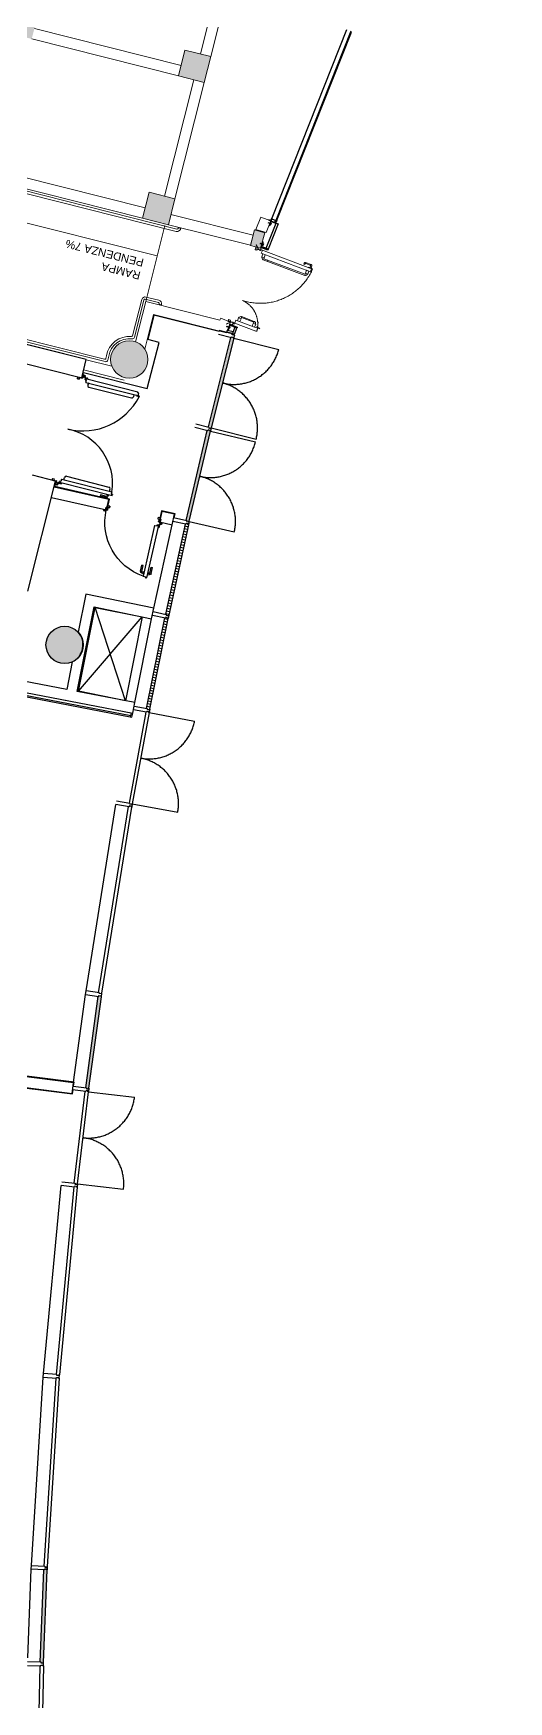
# Model space of a CAD drawing. Header units: centimetres. Extents: x 139057 to 200038, y 34824 to 80516.
# Drawn here: x 173391 to 174282, y 64869 to 67997 of the extents above; entities that cross this region are included whole.
import ezdxf

# ---------------------------------------------------------------- set-up
doc = ezdxf.new("R2010")
doc.units = ezdxf.units.CM
doc.header["$LTSCALE"] = 100
for name, pattern in [('HIDDEN', [0.5, 0.25, -0.25]), ('PGPLDT03$0$2-050$0$2-055$0$DASHED', [19.05, 12.7, -6.35]), ('TR2010', [3, 2, -1])]:
    doc.linetypes.add(name, pattern=pattern)
doc.layers.get('0').update_dxf_attribs({"lineweight": 0})
for name, color, linetype in [('0.05', 57, 'Continuous'), ('0.10', 8, 'Continuous'), ('0.10 Intonaco', 8, 'Continuous'), ('0.15 E1-E2_Serramenti', 9, 'Continuous'), ('0.20 Cartongessi', 70, 'Continuous'), ('0.20 Cementi Armati', 4, 'Continuous'), ('0.20 Murature', 50, 'Continuous'), ('0.20 Vetrate', 3, 'Continuous'), ('A-FACCIATA-stone', 13, 'Continuous'), ('A-GRIGLIATI', 8, 'Continuous'), ('A-TESTI-SCALE', 7, 'Continuous'), ('S-ACC', 131, 'Continuous')]:
    doc.layers.add(name, color=color, linetype=linetype)
for name, color, linetype, lineweight in [('410_STRUTTURE_001-AM_0', 7, 'Continuous', 0), ('430_TAVOLATI_001-AM_0', 3, 'Continuous', 0), ('440_SIMBOLI_001-AM_0', 31, 'Continuous', 0), ('441_SERRAMENTI_001-AM_0', 1, 'Continuous', 0)]:
    doc.layers.add(name, color=color, linetype=linetype, lineweight=lineweight)
doc.styles.add('Mp_100_disegno', font='arial.ttf', dxfattribs={"height": 200})
pattern_1 = [(347.66, (4104738.345, -384253.9906), (1.085659199, 4.9626347945), [])]

# ---------------------------------------------------------------- blocks, each defined once
blk = doc.blocks.new('PGPLDT03$0$A$C6207092F')
at = {"elevation": 0}
for points in [[(-12, 68), (-5, 68, 0.414214), (-2, 71), (-2, 80, 0.414214), (-5, 83), (-34, 83, 0.414214), (-37, 80), (-37, 46, 0.414214), (-34, 43), (-34, 43, 0.414214), (-31, 46), (-31, 47, -0.414214), (-30, 48), (-18, 48, -0.414214), (-17, 47), (-17, 35, 0.414214), (-14, 32), (-13, 32, -0.414214), (-12, 31), (-12, -1, -0.414214), (-13, -2), (-14, -2, 0.414214), (-17, -5), (-17, -14, 0.414214), (-14, -17), (30, -17, 0.414214), (33, -14), (33, -5, 0.414214), (30, -2), (28, -2), (28, -4)], [(-12, 68), (-12, 70), (-5, 70, 0.414214), (-4, 71), (-4, 80, 0.414214), (-5, 81), (-34, 81, 0.414214), (-35, 80), (-35, 46, 0.414214), (-34, 45), (-34, 45, 0.414214), (-33, 46), (-33, 47, -0.414214), (-30, 50), (-18, 50, -0.414214), (-15, 47), (-15, 35, 0.414214), (-14, 34), (-13, 34, -0.414214), (-10, 31), (-10, -1, -0.414214), (-13, -4), (-14, -4, 0.414214), (-15, -5), (-15, -14, 0.414214), (-14, -15), (30, -15, 0.414214), (31, -14), (31, -5, 0.414214), (30, -4), (28, -4)]]:
    blk.add_lwpolyline(points, format="xyb", dxfattribs=at)
blk.add_lwpolyline([(-7, -1), (-9, -1), (-9, 27), (56, 91), (57, 90), (-7, 26), (-7, -1)], dxfattribs=at)
blk = doc.blocks.new('A$C55570532')
blk.add_arc((0.015, 1.081), 1.068, 276.3478, 359.9181)
at = {"layer": '0.15 E1-E2_Serramenti'}
for p, q in [((0.01, 1.078), (0.009, 1.078)), ((0.009, 1.078), (0.009, 1.059)), ((0.01, 1.078), (0.01, 1.059)), ((0.053, 1.059), (0.011, 1.059)), ((0.053, 1.057), (0.011, 1.057)), ((0.053, 1.079), (0.053, 1.059)), ((0.076, 1.081), (0.055, 1.081)), ((0.076, 1.08), (0.055, 1.08)), ((0.055, 1.079), (0.055, 1.059)), ((0.104, 1.164), (0.074, 1.164)), ((0.074, 1.164), (0.074, 1.162)), ((0.104, 1.162), (0.074, 1.162)), ((0.076, 1.128), (0.076, 1.082)), ((0.104, 1.13), (0.078, 1.13)), ((0.104, 1.129), (0.078, 1.129)), ((0.078, 1.128), (0.078, 1.082)), ((0.104, 1.162), (0.104, 1.131)), ((0.106, 1.162), (0.106, 1.131))]:
    blk.add_line(p, q, dxfattribs=at)
at = {"layer": '0.15 E1-E2_Serramenti', "ltscale": 0.02}
for p, q in [((0.011, 1.056), (0.011, 1.042)), ((0.013, 1.057), (0.013, 1.052)), ((0.013, 1.052), (0.036, 1.052)), ((0.016, 1.037), (0.035, 1.037)), ((0.036, 1.052), (0.039, 1.044)), ((0.039, 1.057), (0.044, 1.044)), ((0.046, 1.031), (0.046, 0.982)), ((0.062, 1.023), (0.047, 1.031)), ((0.064, 1.028), (0.05, 1.035)), ((0.067, 0.977), (0.051, 0.977)), ((0.062, 1.023), (0.062, 0.979)), ((0.067, 0.979), (0.062, 0.979)), ((0.067, 1.016), (0.067, 1.023)), ((0.067, 1.016), (0.067, 0.001)), ((0.087, 1.017), (0.068, 1.017)), ((0.088, 0.998), (0.088, 1.016)), ((0.088, 1.004), (0.088, 0.999)), ((0.133, 0.997), (0.089, 0.997)), ((0.134, 0.996), (0.134, 0.021)), ((0, 0.1), (0, 0.215)), ((0.025, 0.215), (0, 0.215)), ((0.025, 0.1), (0.025, 0.215)), ((0.059, 0.095), (0.03, 0.095)), ((0.059, 0.07), (0.03, 0.07)), ((0.059, 0.061), (0.059, 0.104)), ((0.067, 0.105), (0.06, 0.105)), ((0.067, 0.06), (0.06, 0.06)), ((0.088, 0.019), (0.088, 0.001)), ((0.133, 0.02), (0.089, 0.02)), ((0.134, 0.105), (0.14, 0.105)), ((0.134, 0.06), (0.14, 0.06)), ((0.141, 0.061), (0.141, 0.104)), ((0.141, 0.095), (0.171, 0.095)), ((0.141, 0.07), (0.171, 0.07)), ((0.176, 0.215), (0.201, 0.215)), ((0.176, 0.1), (0.176, 0.215)), ((0.201, 0.1), (0.201, 0.215)), ((0.087, 0), (0.068, 0))]:
    blk.add_line(p, q, dxfattribs=at)
at = {"layer": '0.15 E1-E2_Serramenti'}
for points in [[(0.069, 1.081), (0.039, 1.081), (0.039, 1.131), (0.069, 1.131)], [(1.069, 1.081), (1.099, 1.081), (1.099, 1.131), (1.069, 1.131)]]:
    blk.add_lwpolyline(points, close=True, dxfattribs=at)
blk.add_lwpolyline([(1.034, 1.129, -0.414214), (1.032, 1.131), (1.032, 1.162, -0.414214), (1.034, 1.164), (1.064, 1.164), (1.064, 1.162), (1.034, 1.162, 0.414214), (1.033, 1.162), (1.033, 1.131, 0.414214), (1.034, 1.13), (1.059, 1.13, -0.414214), (1.061, 1.128), (1.061, 1.082, 0.414214), (1.062, 1.081), (1.082, 1.081, -0.414214), (1.084, 1.079), (1.084, 1.059, 0.414214), (1.085, 1.059), (1.127, 1.059, 0.414214), (1.127, 1.059), (1.127, 1.078), (1.129, 1.078), (1.129, 1.059, -0.414214), (1.127, 1.057), (1.085, 1.057, -0.414214), (1.083, 1.059), (1.083, 1.079, 0.414214), (1.082, 1.08), (1.062, 1.08, -0.414214), (1.06, 1.082), (1.06, 1.128, 0.414214), (1.059, 1.129)], format="xyb", close=True, dxfattribs=at)
at = {"layer": '0.15 E1-E2_Serramenti', "ltscale": 0.02}
blk.add_circle((0.042, 1.037), 0.0075, dxfattribs=at)
for centre, radius, start, end in [((0.011, 1.059), 0.002, 180, 270), ((0.011, 1.059), 0.0005, 180, 270), ((0.012, 1.056), 0.001, 90, 180), ((0.016, 1.042), 0.005, 180, 270), ((0.051, 0.982), 0.005, 180, 270), ((0.062, 1.023), 0.005, 360, 62.6761), ((0.068, 1.016), 0.001, 90, 180), ((0.087, 1.016), 0.001, 0, 90), ((0.089, 0.998), 0.001, 180, 270), ((0.133, 0.996), 0.001, 0, 90), ((0.03, 0.1), 0.03, 180, 270), ((0.03, 0.1), 0.005, 180, 270), ((0.06, 0.104), 0.001, 90, 180), ((0.06, 0.061), 0.001, 180, 270), ((0.068, 0.001), 0.001, 180, 270), ((0.087, 0.001), 0.001, 270, 360), ((0.089, 0.019), 0.001, 90, 180), ((0.133, 0.021), 0.001, 270, 360), ((0.14, 0.104), 0.001, 360, 90), ((0.14, 0.061), 0.001, 270, 360), ((0.171, 0.1), 0.005, 270, 360), ((0.171, 0.1), 0.03, 270, 360)]:
    blk.add_arc(centre, radius, start, end, dxfattribs=at)
at = {"layer": '0.15 E1-E2_Serramenti'}
for centre, radius, start, end in [((0.055, 1.079), 0.002, 90, 180), ((0.053, 1.059), 0.0005, 270, 360), ((0.053, 1.059), 0.002, 270, 360), ((0.055, 1.079), 0.0005, 90, 180), ((0.078, 1.128), 0.002, 90, 180), ((0.076, 1.082), 0.0005, 270, 0), ((0.076, 1.082), 0.002, 270, 0), ((0.078, 1.128), 0.0005, 90, 180), ((0.104, 1.162), 0.002, 0, 90), ((0.104, 1.162), 0.0005, 0, 90), ((0.104, 1.131), 0.0005, 270, 0), ((0.104, 1.131), 0.002, 270, 0)]:
    blk.add_arc(centre, radius, start, end, dxfattribs=at)
blk = doc.blocks.new('A$C19E56365')
at = {"layer": '0.15 E1-E2_Serramenti', "ltscale": 0.02}
for p, q in [((0.01, 1.119), (0.009, 1.119)), ((0.009, 1.119), (0.009, 1.1)), ((0.01, 1.119), (0.01, 1.1)), ((0.053, 1.099), (0.011, 1.099)), ((0.053, 1.098), (0.011, 1.098)), ((0.011, 1.097), (0.011, 1.082)), ((0.013, 1.098), (0.013, 1.093)), ((0.013, 1.093), (0.036, 1.093)), ((0.016, 1.077), (0.035, 1.077)), ((0.036, 1.093), (0.039, 1.084)), ((0.069, 1.122), (0.039, 1.122)), ((0.039, 1.098), (0.044, 1.084)), ((0.046, 1.071), (0.046, 1.022)), ((0.062, 1.063), (0.047, 1.071)), ((0.064, 1.068), (0.05, 1.075)), ((0.067, 1.017), (0.051, 1.017)), ((0.053, 1.12), (0.053, 1.1)), ((0.076, 1.122), (0.055, 1.122)), ((0.076, 1.12), (0.055, 1.12)), ((0.055, 1.12), (0.055, 1.1)), ((0.062, 1.063), (0.062, 1.019)), ((0.067, 1.019), (0.062, 1.019)), ((0.067, 1.056), (0.067, 1.063)), ((0.067, 1.056), (0.067, 0.041)), ((0.087, 1.057), (0.068, 1.057)), ((0.069, 1.172), (0.069, 1.122)), ((0.104, 1.204), (0.074, 1.204)), ((0.074, 1.204), (0.074, 1.203)), ((0.104, 1.203), (0.074, 1.203)), ((0.076, 1.169), (0.076, 1.122)), ((0.104, 1.171), (0.078, 1.171)), ((0.078, 1.169), (0.078, 1.122)), ((0.104, 1.169), (0.078, 1.169)), ((0.088, 1.038), (0.088, 1.056)), ((0.088, 1.044), (0.088, 1.039)), ((0.133, 1.037), (0.089, 1.037)), ((0.104, 1.202), (0.104, 1.171)), ((0.106, 1.202), (0.106, 1.171)), ((0.134, 1.036), (0.134, 0.061)), ((0.134, 0.987), (0.177, 0.987)), ((0.207, 0.957), (0.207, 0.135)), ((1.931, 0.957), (1.931, 0.135)), ((2.004, 0.987), (1.961, 0.987)), ((2.004, 0.987), (1.965, 0.987)), ((2.004, 1.036), (2.004, 0.001)), ((2.005, 1.037), (2.049, 1.037)), ((2.05, 1.038), (2.05, 1.056)), ((2.05, 1.044), (2.05, 1.039)), ((2.051, 1.057), (2.07, 1.057)), ((2.069, 1.172), (2.069, 1.122)), ((2.069, 1.122), (2.099, 1.122)), ((2.071, 1.056), (2.071, 1.063)), ((2.071, 1.056), (2.071, 0.045)), ((2.071, 1.019), (2.076, 1.019)), ((2.071, 1.017), (2.086, 1.017)), ((2.074, 1.068), (2.088, 1.075)), ((2.076, 1.063), (2.091, 1.071)), ((2.076, 1.063), (2.076, 1.019)), ((2.091, 1.071), (2.091, 1.022)), ((2.099, 1.098), (2.094, 1.084)), ((2.102, 1.093), (2.099, 1.084)), ((2.125, 1.093), (2.102, 1.093)), ((2.122, 1.077), (2.103, 1.077)), ((2.125, 1.098), (2.125, 1.093)), ((2.127, 1.097), (2.127, 1.082)), ((0, 0.14), (0, 0.255)), ((0.025, 0.255), (0, 0.255)), ((0.025, 0.14), (0.025, 0.255)), ((0.059, 0.135), (0.03, 0.135)), ((0.059, 0.11), (0.03, 0.11)), ((0.059, 0.101), (0.059, 0.144)), ((0.067, 0.145), (0.06, 0.145)), ((0.067, 0.1), (0.06, 0.1)), ((0.087, 0.04), (0.068, 0.04)), ((0.088, 0.059), (0.088, 0.041)), ((0.133, 0.06), (0.089, 0.06)), ((0.134, 0.105), (0.177, 0.105)), ((2.004, 0.105), (1.961, 0.105)), ((1.984, 0.001), (1.984, 0.044)), ((2.004, 0.045), (1.985, 0.045)), ((1.985, 0), (2.003, 0)), ((2.005, 0.025), (2.049, 0.025)), ((2.05, 0.026), (2.05, 0.044)), ((2.051, 0.045), (2.071, 0.045))]:
    blk.add_line(p, q, dxfattribs=at)
blk.add_lwpolyline([(2.034, 1.169, -0.414214), (2.032, 1.171), (2.032, 1.202, -0.414214), (2.034, 1.204), (2.064, 1.204), (2.064, 1.203), (2.034, 1.203, 0.414214), (2.033, 1.202), (2.033, 1.171, 0.414214), (2.034, 1.171), (2.059, 1.171, -0.414214), (2.061, 1.169), (2.061, 1.122, 0.414214), (2.062, 1.122), (2.082, 1.122, -0.414214), (2.084, 1.12), (2.084, 1.1, 0.414214), (2.085, 1.099), (2.127, 1.099, 0.414214), (2.127, 1.1), (2.127, 1.119), (2.129, 1.119), (2.129, 1.1, -0.414214), (2.127, 1.098), (2.085, 1.098, -0.414214), (2.083, 1.1), (2.083, 1.12, 0.414214), (2.082, 1.12), (2.062, 1.12, -0.414214), (2.06, 1.122), (2.06, 1.169, 0.414214), (2.059, 1.169)], format="xyb", close=True, dxfattribs=at)
for centre in [(0.042, 1.077), (2.095, 1.077)]:
    blk.add_circle(centre, 0.0075, dxfattribs=at)
for centre, radius, start, end in [((0.011, 1.1), 0.002, 180, 270), ((0.011, 1.1), 0.0005, 180, 270), ((0.012, 1.097), 0.001, 90, 180), ((0.016, 1.082), 0.005, 180, 270), ((0.051, 1.022), 0.005, 180, 270), ((0.055, 1.12), 0.002, 90, 180), ((0.053, 1.1), 0.0005, 270, 360), ((0.053, 1.1), 0.002, 270, 360), ((0.055, 1.12), 0.0005, 90, 180), ((0.062, 1.063), 0.005, 360, 62.6761), ((0.068, 1.056), 0.001, 90, 180), ((0.078, 1.169), 0.002, 90, 180), ((0.076, 1.122), 0.0005, 270, 0), ((0.076, 1.122), 0.002, 270, 0), ((0.078, 1.169), 0.0005, 90, 180), ((0.087, 1.056), 0.001, 0, 90), ((0.089, 1.038), 0.001, 180, 270), ((0.104, 1.202), 0.002, 0, 90), ((0.104, 1.202), 0.0005, 0, 90), ((0.104, 1.171), 0.0005, 270, 0), ((0.104, 1.171), 0.002, 270, 0), ((0.036, 1.09), 1.035, 275.3983, 3.1131), ((0.133, 1.036), 0.001, 0, 90), ((0.177, 0.957), 0.03, 0, 90), ((2.264, 1.162), 1.195, 180.7587, 256.4886), ((1.961, 0.957), 0.03, 90, 180), ((2.005, 1.036), 0.001, 90, 180), ((2.049, 1.038), 0.001, 270, 360), ((2.051, 1.056), 0.001, 90, 180), ((2.07, 1.056), 0.001, 0, 90), ((2.076, 1.063), 0.005, 117.3239, 180), ((2.086, 1.022), 0.005, 270, 0), ((2.122, 1.082), 0.005, 270, 0), ((2.126, 1.097), 0.001, 360, 90), ((0.03, 0.14), 0.03, 180, 270), ((0.03, 0.14), 0.005, 180, 270), ((0.06, 0.144), 0.001, 90, 180), ((0.06, 0.101), 0.001, 180, 270), ((0.068, 0.041), 0.001, 180, 270), ((0.087, 0.041), 0.001, 270, 360), ((0.089, 0.059), 0.001, 90, 180), ((0.133, 0.061), 0.001, 270, 360), ((0.177, 0.135), 0.03, 270, 0), ((1.961, 0.135), 0.03, 180, 270), ((1.985, 0.044), 0.001, 90, 180), ((1.985, 0.001), 0.001, 180, 270), ((2.003, 0.001), 0.001, 270, 350.3961), ((2.005, 0.026), 0.001, 180, 270), ((2.049, 0.026), 0.001, 270, 0), ((2.051, 0.044), 0.001, 90, 180), ((2.07, 0.046), 0.001, 270, 0)]:
    blk.add_arc(centre, radius, start, end, dxfattribs=at)

msp = doc.modelspace()

# ---------------------------------------------------------------- hatches: boundary and pattern name
at = {"layer": '0.05', "ltscale": 50}
h = msp.add_hatch(dxfattribs=at)
h.set_pattern_fill('ANSI31', color=256, scale=1.6, angle=302.66, style=0)
h.set_pattern_definition([(347.66, (173723.226, 66927.636), (1.08566, 4.96263), [])])
h.paths.add_polyline_path([(173638.7, 66907.9), (173640.1, 66907.6), (173639.8, 66906), (173643.4, 66905.2), (173643.6, 66906.5), (173644.7, 66906.3), (173669.7, 67021.1), (173664, 67023.8)])
h.paths.add_polyline_path([(173664, 67023.8), (173669.7, 67021.1), (173681.7, 67075.8), (173680.6, 67076), (173680.9, 67077.3), (173677.4, 67078.1), (173677, 67076.6), (173675.6, 67076.9)])
h = msp.add_hatch(dxfattribs=at)
h.set_pattern_fill('ANSI31', color=256, scale=1.6, angle=302.66, style=0)
h.set_pattern_definition(pattern_1)
h.paths.add_polyline_path([(173620.2, 66816.1), (173626.2, 66814.9), (173643.4, 66900), (173642.3, 66900.2), (173642.6, 66901.5), (173639, 66902.2), (173638.7, 66900.6), (173637.2, 66900.9)])
h = msp.add_hatch(dxfattribs=at)
h.set_pattern_fill('ANSI31', color=256, scale=1.6, angle=302.66, style=0)
h.set_pattern_definition(pattern_1)
h.paths.add_polyline_path([(173603.1, 66731.3), (173604.5, 66731.1), (173604.2, 66729.5), (173607.8, 66728.8), (173608, 66730.1), (173609.1, 66729.9), (173626.2, 66814.9), (173620.2, 66816.1)])
at = {"layer": '0.20 Vetrate'}
h = msp.add_hatch(color=5, dxfattribs=at)
h.paths.add_polyline_path([(173718.4, 67259.1), (173719.8, 67258.8), (173719.4, 67257.2), (173723, 67256.3), (173723.3, 67257.6), (173724.4, 67257.4), (173745.6, 67341.5), (173739.6, 67343)])
h.paths.add_polyline_path([(173739.6, 67343), (173745.6, 67341.5), (173766.8, 67425.6), (173765.7, 67425.9), (173766, 67427.1), (173762.5, 67428.1), (173762.1, 67426.5), (173760.7, 67426.9)])
h = msp.add_hatch(color=5, dxfattribs=at)
h.paths.add_polyline_path([(173677.1, 67083.8), (173678.6, 67083.5), (173678.2, 67081.9), (173681.8, 67081.1), (173682.1, 67082.4), (173683.1, 67082.1), (173689.9, 67110.9), (173685.3, 67118.7)])
h.paths.add_polyline_path([(173685.3, 67118.7), (173689.9, 67110.9), (173722.8, 67251), (173721.8, 67251.3), (173722.1, 67252.6), (173718.5, 67253.4), (173718.1, 67251.9), (173716.7, 67252.2)])
for points in [[(173518.4, 66190.9), (173517.3, 66191.1), (173517.5, 66192.4), (173513.9, 66192.9), (173513.7, 66191.3), (173512.2, 66191.5), (173489, 66020.2), (173490.4, 66020), (173490.2, 66018.4), (173493.9, 66017.9), (173494, 66019.2), (173495.1, 66019.1)], [(173403.8, 64943.3), (173405.3, 64943.3), (173405.2, 64941.6), (173408.9, 64941.5), (173408.9, 64942.8), (173410, 64942.8), (173416.7, 65116.2), (173415.6, 65116.3), (173415.7, 65117.6), (173412, 65117.8), (173412, 65116.1), (173410.5, 65116.2)]]:
    msp.add_hatch(color=5, dxfattribs=at).paths.add_polyline_path(points)
at = {"layer": '410_STRUTTURE_001-AM_0'}
h = msp.add_hatch(color=256, dxfattribs=at)
h.paths.add_polyline_path([(173535.7, 67385.6, 1), (173605.7, 67385.6, 1)])
h.paths.add_polyline_path([(173797.7, 67599.5), (173817, 67594.3), (173824.9, 67623.3), (173805.5, 67628.5)])
h.paths.add_polyline_path([(173595.6, 67650.5), (173644.1, 67638.3), (173656.3, 67686.8), (173607.8, 67699)])
h.paths.add_polyline_path([(173282.8, 67729.4), (173295, 67777.8), (173246.5, 67790.1), (173234.3, 67741.6)])
h.paths.add_polyline_path([(172712.9, 67924.6), (172664.4, 67936.8), (172652.1, 67888.3), (172700.6, 67876.1)])
h.paths.add_polyline_path([(173400, 68035), (173351.5, 68047.3), (173339.3, 67998.8), (173387.8, 67986.6)])
h.paths.add_polyline_path([(173723.5, 67953.5), (173675, 67965.7), (173662.8, 67917.2), (173711.3, 67905)])
h.paths.add_polyline_path([(173933.7, 68026.4), (173938.8, 68045.8), (173739.5, 68098.1), (173734.5, 68078.8)])
h.paths.add_polyline_path([(174017.3, 68430.7, 1), (173967.3, 68430.7, 1)])
h.paths.add_polyline_path([(173541.6, 68499.2, 1), (173591.6, 68499.2, 1)])
h.paths.add_polyline_path([(173138.5, 68553.6, 1), (173088.5, 68553.6, 1)])
h.paths.add_polyline_path([(174232, 69078.8, 1), (174282, 69078.8, 1)])
h.paths.add_polyline_path([(173843.1, 69237.6, 1), (173893.1, 69237.6, 1)])
h.paths.add_polyline_path([(173485.8, 69403.9, 1), (173435.8, 69403.9, 1)])
h.paths.add_polyline_path([(172945.1, 69604.3, 1), (172995.1, 69604.3, 1)])
h.paths.add_polyline_path([(171589.8, 69249.5, 1), (171509.8, 69249.5, 1)])
h.paths.add_polyline_path([(170885.6, 70367.9), (170938.2, 70396.8), (170914.2, 70440.6), (170861.6, 70411.7)])
h.paths.add_polyline_path([(169410.6, 70144.6), (169397.7, 70096.3), (169542.6, 70057.6), (169555.5, 70106)])
h.paths.add_polyline_path([(170492.9, 70631.9), (170505.8, 70680.2), (170447.8, 70695.7), (170434.9, 70647.4)])
h = msp.add_hatch(color=256, dxfattribs=at)
edge = h.paths.add_edge_path()
edge.add_arc((173449.5, 66850.5), 35, 0, 360)

# ---------------------------------------------------------------- linework, layer by layer
at = {"layer": '0.05'}
for p, q in [((173475.2, 66763.5, 0), (173595.1, 66903, 0)), ((173563.4, 66745.7, 0), (173506.9, 66920.8, 0))]:
    msp.add_line(p, q, dxfattribs=at)
at = {"layer": '0.05', "elevation": 0}
msp.add_lwpolyline([(173506.9, 66920.8), (173595.1, 66903), (173563.4, 66745.7), (173475.2, 66763.5), (173506.9, 66920.8)], dxfattribs=at)
at = {"layer": '0.10'}
for p, q in [((173760.7, 67426.9, 0), (173718.4, 67259.1, 0)), ((173766.8, 67425.6, 0), (173724.4, 67257.3, 0)), ((173677.1, 67083.8, 0), (173716.7, 67252.2, 0)), ((173683.1, 67082.2, 0), (173722.8, 67251.1, 0)), ((173675.6, 67076.9, 0), (173638.7, 66907.9, 0)), ((173681.7, 67075.8, 0), (173644.7, 66906.3, 0)), ((173603.1, 66731.3, 0), (173637.2, 66900.9, 0)), ((173609.1, 66729.9, 0), (173643.4, 66900, 0)), ((173601.8, 66724.6, 0), (173570.2, 66554, 0)), ((173607.9, 66723.5, 0), (173576.3, 66552.8, 0)), ((173513.2, 66198.4, 0), (173569.1, 66547.5, 0)), ((173519.3, 66197.4, 0), (173575.2, 66546.5, 0)), ((173489, 66020.2, 0), (173512.3, 66191.8, 0)), ((173495.1, 66019.1, 0), (173518.4, 66190.9, 0)), ((173467.6, 65841.3, 0), (173488.1, 66013.1, 0)), ((173473.7, 65840.3, 0), (173494.3, 66012.6, 0)), ((173466.8, 65834.3, 0), (173433.5, 65482.7, 0)), ((173473, 65833.9, 0), (173439.6, 65482, 0)), ((173432.9, 65475.7, 0), (173410.8, 65123.3, 0)), ((173439.1, 65475.5, 0), (173417, 65122.7, 0)), ((173403.8, 64943.3, 0), (173410.5, 65116.2, 0)), ((173410, 64942.8, 0), (173416.7, 65116.3, 0))]:
    msp.add_line(p, q, dxfattribs=at)
at = {"layer": '0.10', "ltscale": 50, "elevation": 0}
for points in [[(173616.7, 66919.1), (173650.9, 67075.8)], [(173580.9, 66742.2), (173612.6, 66899.5)], [(173466.3, 66030.5), (173488.7, 66194.9), (173489.7, 66201.9), (173545.6, 66551.4)], [(173380.3, 64951.5), (173386.7, 65117.3), (173387.1, 65124.4), (173409.2, 65477.5), (173409.7, 65484.6), (173443.2, 65836.9)]]:
    msp.add_lwpolyline(points, dxfattribs=at)
at = {"layer": '0.10', "elevation": 0}
msp.add_lwpolyline([(173405.9, 64762.9), (173404.8, 64762.9), (173404.8, 64761.6), (173401.2, 64761.6), (173401.2, 64763.3), (173399.7, 64763.3), (173403.6, 64936.2), (173405.1, 64936.2), (173405.1, 64937.8), (173408.8, 64937.7), (173408.7, 64936.4), (173409.8, 64936.3)], close=True, dxfattribs=at)
at = {"layer": '0.10 Intonaco'}
for p, q in [((173604.5, 67330.9, 0), (173626.5, 67417.6, 0)), ((173626.5, 67417.6, 0), (173605.3, 67423, 0)), ((173482.4, 67351.1, 0), (173485, 67361.1, 0)), ((173485, 67361.1, 0), (173604.5, 67330.9, 0)), ((173431.1, 67147.2, 0), (173433.6, 67157.2, 0)), ((173533.7, 67124, 0), (173431.1, 67147.2, 0)), ((173529, 67103.4, 0), (173533.7, 67124, 0)), ((173631.2, 67101.9, 0), (173626.6, 67081.4, 0)), ((173656.6, 67096.1, 0), (173631.2, 67101.9, 0)), ((173654.9, 67088.8, 0), (173656.6, 67096.1, 0)), ((173467.3, 66030.4, 0), (172723.4, 66125.2, 0)), ((172720.6, 66103.3, 0), (173464.5, 66008.6, 0)), ((173466.4, 66023.1, 0), (173467.3, 66030.4, 0)), ((173464.5, 66008.6, 0), (173465.5, 66016.1, 0))]:
    msp.add_line(p, q, dxfattribs=at)
at = {"layer": '0.10 Intonaco', "elevation": -0.1}
msp.add_lwpolyline([(173739, 67438), (173616.8, 67468.8), (173605.3, 67423)], dxfattribs=at)
at = {"layer": '0.20 Cartongessi', "color": 8}
for p, q in [((173198.3, 66790.6, 0), (173573.7, 66718.1, 0)), ((173573.3, 66715.6, 0), (173574.7, 66723, 0))]:
    msp.add_line(p, q, dxfattribs=at)
at = {"layer": '0.20 Cartongessi'}
for p, q in [((173200.2, 66787.7, 0), (173575.7, 66715.2, 0)), ((173575.7, 66715.2, 0), (173577.1, 66722.5, 0))]:
    msp.add_line(p, q, dxfattribs=at)
at = {"layer": '0.20 Cementi Armati'}
for p, q in [((173490, 67385.3, 0), (172721.1, 67579.1, 0)), ((172756.2, 67534.1, 0), (173481.5, 67351.3, 0)), ((173481.5, 67351.3, 0), (173490, 67385.3, 0)), ((173380.5, 66950.9, 0), (173432.6, 67157.4, 0)), ((173432.6, 67157.4, 0), (173389, 67168.4, 0))]:
    msp.add_line(p, q, dxfattribs=at)
msp.add_circle((173449.5, 66850.5, 0), 35, dxfattribs=at)
at = {"layer": '0.20 Murature'}
for p, q in [((173425, 67127.1, 0), (173528.1, 67103.7, 0)), ((173532.5, 67123.2, 0), (173429.8, 67146.5, 0)), ((173528.1, 67103.7, 0), (173532.5, 67123.2, 0)), ((173632, 67100.7, 0), (173627.5, 67081.2, 0)), ((173655.4, 67095.4, 0), (173632, 67100.7, 0)), ((173650.9, 67075.8, 0), (173655.4, 67095.4, 0)), ((173627.5, 67081.2, 0), (173650.9, 67075.8, 0)), ((173489.4, 66945.8, 0), (173475.1, 66874.4, 0)), ((173616.7, 66919.1, 0), (173489.4, 66945.8, 0)), ((173473, 66763, 0), (173505.1, 66922.1, 0)), ((173505.1, 66922.1, 0), (173612.6, 66899.5, 0)), ((173612.6, 66899.5, 0), (173616.7, 66919.1, 0)), ((173453.4, 66766.8, 0), (173171, 66821.3, 0)), ((173463.8, 66818.6, 0), (173453.4, 66766.8, 0)), ((173185.8, 66798.1, 0), (173577.1, 66722.5, 0)), ((173580.9, 66742.2, 0), (173473, 66763, 0)), ((173577.1, 66722.5, 0), (173580.9, 66742.2, 0)), ((173466.2, 66029.5, 0), (172715.7, 66125.1, 0)), ((172713.2, 66105.3, 0), (173463.7, 66009.7, 0)), ((173463.7, 66009.7, 0), (173466.2, 66029.5, 0))]:
    msp.add_line(p, q, dxfattribs=at)
msp.add_arc((173448, 66850.8, 0), 35.9, 296.2156, 41.0027, dxfattribs=at)
at = {"layer": '0.20 Vetrate', "color": 57, "linetype": 'TR2010'}
for p, q in [((173766.8, 67425.6, 0), (173850.9, 67404.4, 0)), ((173722.8, 67251, 0), (173807.3, 67231.2, 0)), ((173724.4, 67257.3, 0), (173808.5, 67236.1, 0)), ((173683.1, 67082.1, 0), (173767.6, 67062.3, 0)), ((173607.9, 66723.5, 0), (173693.2, 66707.7, 0)), ((173576.3, 66552.8, 0), (173661.6, 66537.1, 0)), ((173494.3, 66012.6, 0), (173580.4, 66002.4, 0)), ((173473.7, 65840.3, 0), (173559.9, 65830, 0))]:
    msp.add_line(p, q, dxfattribs=at)
at = {"layer": '0.20 Vetrate', "elevation": 0}
for points in [[(173737.7, 67432.9), (173762.1, 67426.5), (173762.5, 67428.1), (173766, 67427.1), (173765.7, 67425.9), (173766.8, 67425.6), (173768.4, 67431.9), (173767.3, 67432.2), (173767, 67430.9), (173763.5, 67431.8), (173763.9, 67433.4), (173739.5, 67439.7)], [(173695.3, 67264.7), (173719.8, 67258.8), (173719.4, 67257.2), (173723, 67256.3), (173723.3, 67257.6), (173724.4, 67257.4), (173722.8, 67251), (173721.8, 67251.3), (173722.1, 67252.6), (173718.5, 67253.4), (173718.1, 67251.9), (173693.6, 67257.8)], [(173653.9, 67089.1), (173678.6, 67083.5), (173678.2, 67081.9), (173681.8, 67081.1), (173682.1, 67082.4), (173683.1, 67082.1), (173681.7, 67075.8), (173680.6, 67076), (173680.9, 67077.3), (173677.4, 67078.1), (173677, 67076.6), (173652.4, 67082.1)], [(173615.4, 66912.8), (173640.1, 66907.6), (173639.8, 66906), (173643.4, 66905.2), (173643.6, 66906.5), (173644.7, 66906.3), (173643.4, 66900), (173642.3, 66900.2), (173642.6, 66901.5), (173639, 66902.2), (173638.7, 66900.6), (173614, 66905.8)], [(173579.7, 66735.9), (173604.5, 66731.1), (173604.2, 66729.5), (173607.8, 66728.8), (173608, 66730.1), (173609.1, 66729.9), (173607.9, 66723.5), (173606.8, 66723.7), (173607.1, 66725), (173603.5, 66725.7), (173603.2, 66724.1), (173578.4, 66728.9)], [(173546.9, 66558.4), (173571.7, 66554), (173571.4, 66552.4), (173575, 66551.8), (173575.3, 66553.1), (173576.3, 66552.9), (173575.2, 66546.5), (173574.1, 66546.7), (173574.4, 66548), (173570.8, 66548.6), (173570.5, 66547), (173545.6, 66551.4)], [(173488.7, 66194.9), (173513.7, 66191.3), (173513.9, 66192.9), (173517.5, 66192.4), (173517.3, 66191.1), (173518.4, 66190.9), (173519.3, 66197.4), (173518.2, 66197.5), (173518.1, 66196.2), (173514.4, 66196.7), (173514.7, 66198.3), (173489.7, 66201.9)], [(173465.4, 66023.2), (173490.4, 66020), (173490.2, 66018.4), (173493.9, 66017.9), (173494, 66019.2), (173495.1, 66019.1), (173494.3, 66012.7), (173493.2, 66012.8), (173493.4, 66014.1), (173489.8, 66014.6), (173489.5, 66013), (173464.5, 66016.2)], [(173444, 65844), (173469.1, 65841.2), (173468.9, 65839.6), (173472.5, 65839.2), (173472.7, 65840.5), (173473.7, 65840.3), (173473, 65833.9), (173471.9, 65834), (173472.1, 65835.3), (173468.5, 65835.7), (173468.3, 65834.1), (173443.2, 65836.9)], [(173409.2, 65477.5), (173434.4, 65475.5), (173434.5, 65477.2), (173438.1, 65476.9), (173438, 65475.6), (173439.1, 65475.5), (173439.6, 65482), (173438.5, 65482), (173438.4, 65480.7), (173434.8, 65481), (173434.9, 65482.6), (173409.7, 65484.6)], [(173387.1, 65124.4), (173412.3, 65123.2), (173412.2, 65121.6), (173415.9, 65121.4), (173415.9, 65122.8), (173417, 65122.7), (173416.7, 65116.2), (173415.6, 65116.3), (173415.7, 65117.6), (173412, 65117.8), (173412, 65116.1), (173386.7, 65117.3)], [(173379.8, 64936.9), (173405.1, 64936.2), (173405.1, 64937.8), (173408.8, 64937.7), (173408.7, 64936.4), (173409.8, 64936.3), (173410, 64942.8), (173408.9, 64942.8), (173408.9, 64941.5), (173405.2, 64941.6), (173405.3, 64943.3), (173380.1, 64944)]]:
    msp.add_lwpolyline(points, dxfattribs=at)
at = {"layer": '0.20 Vetrate', "color": 57, "linetype": 'TR2010'}
for centre, start, end in [((173766.8, 67425.6, 0), 255.854, 345.8541), ((173724.4, 67257.3, 0), 345.854, 75.8541), ((173722.8, 67251, 0), 256.7724, 346.7724), ((173683.1, 67082.1, 0), 346.7724, 76.7725), ((173607.9, 66723.5, 0), 259.153, 349.5275), ((173576.3, 66552.8, 0), 349.5275, 79.9021), ((173494.3, 66012.6, 0), 262.8264, 353.201), ((173473.7, 65840.3, 0), 353.201, 83.5755)]:
    msp.add_arc(centre, 86.8, start, end, dxfattribs=at)
at = {"layer": '410_STRUTTURE_001-AM_0'}
for p, q in [((172721.1, 67579.1, 0), (173490, 67385.3, 0)), ((172756.2, 67534.1, 0), (173481.5, 67351.3, 0)), ((173481.5, 67351.3, 0), (173490, 67385.3, 0)), ((173380.5, 66950.9, 0), (173432.6, 67157.4, 0)), ((173389, 67168.4, 0), (173432.6, 67157.4, 0))]:
    msp.add_line(p, q, dxfattribs=at)
at = {"layer": '410_STRUTTURE_001-AM_0', "elevation": 0}
for points in [[(173711.3, 67905), (173723.5, 67953.5), (173675, 67965.7), (173662.8, 67917.2)], [(173644.1, 67638.3), (173656.3, 67686.8), (173607.8, 67699), (173595.6, 67650.5)], [(173797.7, 67599.5), (173805.5, 67628.5), (173824.9, 67623.3), (173817, 67594.3)]]:
    msp.add_lwpolyline(points, close=True, dxfattribs=at)
at = {"layer": '410_STRUTTURE_001-AM_0'}
for centre in [(173570.7, 67385.6, 0), (173449.5, 66850.5, 0)]:
    msp.add_circle(centre, 35, dxfattribs=at)
at = {"layer": '430_TAVOLATI_001-AM_0'}
for p, q in [((173704.1, 67958.4, 0), (173739.3, 68098.2, 0)), ((173723.5, 67953.5, 0), (173753.8, 68073.7, 0)), ((173392.7, 68006, 0), (173667.7, 67936.6, 0)), ((173387.8, 67986.6, 0), (173662.8, 67917.2, 0)), ((173656.3, 67686.8, 0), (173711.3, 67905, 0)), ((173803, 67618.9, 0), (173648.9, 67657.7, 0)), ((173797.7, 67599.6, 0), (173644.1, 67638.3, 0)), ((173803, 67618.9, 0), (173797.7, 67599.6, 0)), ((173752.9, 67435.6, 0), (173616.1, 67470.1, 0)), ((173760.7, 67455.4, 0), (173752.9, 67435.6, 0)), ((173485.1, 67365.9, 0), (173560.9, 67346.7, 0))]:
    msp.add_line(p, q, dxfattribs=at)
at = {"layer": '430_TAVOLATI_001-AM_0', "elevation": 0}
for points in [[(173637, 67691.6), (173691.9, 67909.9)], [(173287.7, 67748.8), (173600.5, 67669.9)], [(173282.8, 67729.4), (173595.6, 67650.5)], [(173827.5, 67623.9), (173808, 67629), (173817.4, 67652.7), (173836, 67645.3), (173827.5, 67623.9)], [(173582.5, 67418.5), (173601.6, 67494.3)], [(173616.1, 67470), (173599.7, 67405.1)], [(173601.7, 67494.3), (173740.8, 67459.2), (173742.2, 67462.8), (173760.7, 67455.4)], [(173490, 67385.2), (173538, 67373.2)]]:
    msp.add_lwpolyline(points, dxfattribs=at)
at = {"layer": '440_SIMBOLI_001-AM_0'}
for p, q in [((173658.9, 67625.8, 0), (173126, 67760.1, 0)), ((173660, 67630.2, 0), (173127.1, 67764.5, 0)), ((173623.2, 67579.9, 0), (173138.4, 67702.1, 0)), ((172512.6, 67636.8, 0), (173525.3, 67381.5, 0)), ((173601.6, 67494.3, 0), (173637.6, 67636.8, 0)), ((173662.6, 67631.7, 0), (173662.7, 67632.4, 0)), ((173662.7, 67632.4, 0), (173667.1, 67631.3, 0)), ((173666.9, 67630.6, 0), (173667.1, 67631.3, 0)), ((173577, 67430.2, 0), (173594.1, 67498.2, 0)), ((173600.8, 67498.7, 0), (173625.3, 67492.5, 0)), ((173601.8, 67502.7, 0), (173626.3, 67496.6, 0)), ((173580.6, 67427.3, 0), (173598.2, 67497.1, 0)), ((173626.8, 67489.9, 0), (173626.7, 67489.3, 0)), ((173626.7, 67489.3, 0), (173631, 67488.2, 0)), ((173631.2, 67488.8, 0), (173631, 67488.2, 0)), ((173532.2, 67391.7, 0), (173530.4, 67384.6, 0))]:
    msp.add_line(p, q, dxfattribs=at)
at = {"layer": '440_SIMBOLI_001-AM_0', "elevation": 0}
msp.add_lwpolyline([(172501.1, 67617.9), (172506.2, 67638.4, -0.414209), (172511.3, 67641.4), (173524.3, 67386.1, 0.414214), (173526.9, 67387.6), (173528, 67392.3)], format="xyb", dxfattribs=at)
at = {"layer": '440_SIMBOLI_001-AM_0'}
for centre, radius, start, end in [((173660.5, 67632.2, 0), 6.6, 255.8584, 345.8594), ((173660.5, 67632.2, 0), 2.1, 255.8584, 345.8594), ((173600.3, 67496.6, 0), 6.3, 75.8496, 165.854), ((173600.3, 67496.6, 0), 2.1, 75.8496, 165.854), ((173624.8, 67490.4, 0), 2.1, 345.8485, 75.8496), ((173624.8, 67490.4, 0), 6.3, 345.8485, 75.8496), ((173570.7, 67385.6, 0), 43.2, 84.6039, 171.0037), ((173570.7, 67385.6, 0), 39, 82.2215, 171.0037), ((173575, 67430.7, 0), 2.1, 264.6039, 345.854), ((173576.6, 67428.4, 0), 4.2, 262.2215, 345.854), ((173526.3, 67385.6, 0), 4.2, 255.854, 345.854)]:
    msp.add_arc(centre, radius, start, end, dxfattribs=at)
at = {"layer": '441_SERRAMENTI_001-AM_0', "ltscale": 0.01, "extrusion": (1.78239e-07, -6.70528e-08, 1)}
for p, q in [((173819.3, 67578.1, 0), (173821.4, 67583.5, 0)), ((173823.8, 67576.4, 0), (173819.3, 67578.1, 0)), ((173825.8, 67581.9, 0), (173823.8, 67576.4, 0))]:
    msp.add_line(p, q, dxfattribs=at)
at = {"layer": '441_SERRAMENTI_001-AM_0', "ltscale": 0.01, "extrusion": (-1.78239e-07, 6.70529e-08, 1)}
for p, q in [((173899.9, 67543.3, 0), (173822, 67572.6, 0)), ((173900.3, 67545.3, 0), (173823, 67574.4, 0)), ((173898.9, 67566.3, 0), (173898.1, 67564.5, 0)), ((173898.1, 67564.5, 0), (173900, 67563.8, 0)), ((173900, 67563.8, 0), (173900.4, 67564.7, 0)), ((173911.7, 67563.6, 0), (173901.4, 67567.5, 0)), ((173910.1, 67562.1, 0), (173901.7, 67565.3, 0)), ((173909.7, 67558.3, 0), (173910.7, 67560.8, 0)), ((173911.6, 67557.6, 0), (173912.9, 67561.1, 0)), ((173903.1, 67552.8, 0), (173901.1, 67547.3, 0)), ((173901.1, 67547.3, 0), (173905.5, 67545.6, 0)), ((173907.5, 67551.1, 0), (173903.1, 67552.8, 0)), ((173905.5, 67545.6, 0), (173907.5, 67551.1, 0)), ((173906.1, 67558.6, 0), (173905.9, 67558.1, 0)), ((173908.4, 67557.7, 0), (173906.1, 67558.6, 0)), ((173908.8, 67558.7, 0), (173908.4, 67557.7, 0)), ((173908.4, 67557.7, 0), (173912.2, 67556.3, 0)), ((173912.5, 67557.3, 0), (173908.8, 67558.7, 0)), ((173912.2, 67556.3, 0), (173912.5, 67557.3, 0)), ((173912.2, 67556.3, 0), (173914.5, 67555.4, 0)), ((173766.1, 67452.2, 0), (173766.8, 67454.1, 0))]:
    msp.add_line(p, q, dxfattribs=at)
at = {"layer": '441_SERRAMENTI_001-AM_0', "extrusion": (1.78239e-07, -6.70528e-08, 1)}
for p, q in [((173823, 67574.4, 0), (173823.8, 67576.4, 0)), ((173829.7, 67569.6, 0), (173830.9, 67571.7, 0))]:
    msp.add_line(p, q, dxfattribs=at)
at = {"layer": '441_SERRAMENTI_001-AM_0', "extrusion": (-1.78239e-07, 6.70529e-08, 1)}
for p, q in [((173899.8, 67542.9, 0), (173900.3, 67545.3, 0)), ((173900.3, 67545.3, 0), (173901.1, 67547.3, 0))]:
    msp.add_line(p, q, dxfattribs=at)
at = {"layer": '441_SERRAMENTI_001-AM_0', "linetype": 'PGPLDT03$0$2-050$0$2-055$0$DASHED', "ltscale": 0.01, "extrusion": (-1.78239e-07, 6.70529e-08, 1)}
for p, q in [((173911.4, 67553.4, 0), (173911, 67552.5, 0)), ((173911.5, 67552.3, 0), (173911, 67552.5, 0)), ((173911.9, 67553.2, 0), (173911.4, 67553.4, 0))]:
    msp.add_line(p, q, dxfattribs=at)
at = {"layer": '441_SERRAMENTI_001-AM_0'}
for p, q in [((173781.4, 67466.4, 0), (173781, 67464, 0)), ((173781, 67464, 0), (173780.2, 67462, 0)), ((173804.1, 67455.3, 0), (173803.3, 67453.3, 0)), ((173813.2, 67454.7, 0), (173812, 67452.6, 0))]:
    msp.add_line(p, q, dxfattribs=at)
at = {"layer": '441_SERRAMENTI_001-AM_0', "ltscale": 0.01}
for p, q in [((173781.3, 67466, 0), (173805.1, 67457.1, 0)), ((173767.4, 67452.8, 0), (173768.9, 67453.6, 0)), ((173767.5, 67453.1, 0), (173768.6, 67453.7, 0)), ((173775.7, 67463.7, 0), (173773.7, 67458.2, 0)), ((173780.2, 67462, 0), (173775.8, 67463.7, 0)), ((173778.1, 67456.5, 0), (173780.2, 67462, 0)), ((173780.9, 67464.1, 0), (173804.1, 67455.3, 0)), ((173801.3, 67447.8, 0), (173803.3, 67453.3, 0)), ((173803.3, 67453.3, 0), (173807.8, 67451.6, 0)), ((173807.8, 67451.6, 0), (173805.7, 67446.2, 0))]:
    msp.add_line(p, q, dxfattribs=at)
at = {"layer": '441_SERRAMENTI_001-AM_0', "ltscale": 0.01, "extrusion": (-1.78239e-07, 6.70529e-08, 1), "elevation": 0}
msp.add_lwpolyline([(173914.5, 67555.4), (173914.3, 67554.8), (173912.9, 67555.3), (173910.8, 67549.9), (173818.1, 67584.8), (173820.2, 67590.2), (173818.8, 67590.7), (173818.8, 67590.9), (173914.3, 67555)], dxfattribs=at)
at = {"layer": '441_SERRAMENTI_001-AM_0', "elevation": 0}
msp.add_lwpolyline([(173807.9, 67438.9), (173767, 67454.3), (173767.1, 67454.5), (173768.5, 67454), (173770.5, 67459.4), (173808.8, 67445), (173809.4, 67446.6), (173815.2, 67444.4), (173814.7, 67443.1), (173813.7, 67443.5), (173813.9, 67444.1), (173812.4, 67444.6), (173812.2, 67444), (173811.8, 67444.2), (173809.9, 67438.9), (173808.8, 67439.3)], close=True, dxfattribs=at)
at = {"layer": '441_SERRAMENTI_001-AM_0', "linetype": 'PGPLDT03$0$2-050$0$2-055$0$DASHED', "ltscale": 0.01, "extrusion": (-1.78239e-07, 6.70529e-08, 1)}
msp.add_circle((173911.6, 67552.8, 0), 0.0965, dxfattribs=at)
at = {"layer": '441_SERRAMENTI_001-AM_0', "ltscale": 0.01, "extrusion": (-1.78239e-07, 6.70529e-08, 1)}
msp.add_circle((173766.5, 67453.1, 0), 1, dxfattribs=at)
at = {"layer": '441_SERRAMENTI_001-AM_0', "ltscale": 0.01, "extrusion": (1.78239e-07, -6.70528e-08, 1)}
msp.add_arc((173828.7, 67578.7, 0), 9.42, 183.6873, 222.6621, dxfattribs=at)
at = {"layer": '441_SERRAMENTI_001-AM_0', "ltscale": 0.01, "extrusion": (-1.78239e-07, 6.70529e-08, 1)}
for centre, radius, start, end in [((173900.7, 67565.6, 0), 2, 69.3839, 159.3839), ((173901.3, 67564.4, 0), 1, 69.3839, 159.3839), ((173909.7, 67561.2, 0), 1, 339.3839, 69.3839), ((173911, 67561.8, 0), 2, 339.3839, 69.3839), ((173898.8, 67552.3, 0), 9.42, 276.1057, 315.0806)]:
    msp.add_arc(centre, radius, start, end, dxfattribs=at)
at = {"layer": '441_SERRAMENTI_001-AM_0', "linetype": 'HIDDEN', "ltscale": 20, "extrusion": (-1.78239e-07, 6.70529e-08, 1)}
for centre, radius, start, end in [((173816.3, 67598, 0), 107.1, 251.7194, 336.1759), ((173762.8, 67451.9, 0), 48.8, 343.8596, 65.8733)]:
    msp.add_arc(centre, radius, start, end, dxfattribs=at)
at = {"layer": '441_SERRAMENTI_001-AM_0', "ltscale": 0.01}
for centre, start, end in [((173782.4, 67457, 0), 96.1016, 135.0765), ((173798.4, 67451, 0), 3.6832, 42.658)]:
    msp.add_arc(centre, 9.42, start, end, dxfattribs=at)
at = {"layer": 'A-FACCIATA-stone', "elevation": 0}
for points in [[(173846.2, 67641.2), (173849.9, 67639.8), (173831.2, 67592.5), (173827.5, 67594)], [(173753.4, 67436.9), (173754.9, 67440.6), (173765.6, 67437.8), (173764.1, 67434)], [(173772.6, 67444.5), (173768.9, 67446), (173764.1, 67434), (173768, 67433)]]:
    msp.add_lwpolyline(points, close=True, dxfattribs=at)
at = {"layer": 'A-GRIGLIATI'}
for p, q in [((173978.2, 68003.8, 0), (173838.3, 67650.5, 0)), ((173986, 68001.4, 0), (173845.2, 67646.4, 0)), ((173847.6, 67646.8, 0), (173987.3, 67999.5, 0))]:
    msp.add_line(p, q, dxfattribs=at)
at = {"layer": 'A-GRIGLIATI', "elevation": 0}
msp.add_lwpolyline([(173832.4, 67646.7), (173836, 67645.3), (173837.5, 67649.1), (173837.1, 67649.3), (173835.7, 67645.9), (173832.6, 67647.1)], close=True, dxfattribs=at)
msp.add_lwpolyline([(173844.2, 67643.8, -0.374277), (173844.2, 67644.3), (173845, 67646.3), (173838.8, 67648.7), (173838.7, 67648.4, -0.267949), (173838.4, 67648.1), (173838.4, 67648.3, 3.732051), (173838.2, 67648.4), (173838, 67648.3, -0.267949), (173838, 67648.7), (173838.1, 67649), (173837.8, 67649.1), (173836.7, 67646.3), (173837.4, 67646), (173837.4, 67645.9), (173837, 67646), (173837, 67645.9), (173836.4, 67646.1), (173838.1, 67650.6), (173838.3, 67650.5), (173837.8, 67649.3), (173845.2, 67646.4), (173844.5, 67644.5), (173846.2, 67643.8), (173847.4, 67646.9), (173847.6, 67646.8), (173846, 67643), (173845.8, 67643.1), (173846.1, 67643.6), (173845.4, 67643.9), (173844.9, 67642.7), (173844.7, 67642.8), (173844.8, 67642.9), (173844.5, 67643), (173844.6, 67643.2), (173844.8, 67643.1), (173845.2, 67644), (173844.9, 67644.1), (173844.8, 67643.9, -0.267949), (173844.5, 67643.7), (173844.5, 67643.8, 3.732051), (173844.3, 67643.9)], format="xyb", close=True, dxfattribs=at)
at = {"layer": 'S-ACC'}
for p, q in [((173836.6, 67639.7, 0), (173831.3, 67641.8, 0)), ((173833.5, 67640.4, 0), (173834.9, 67639.9, 0)), ((173833.8, 67641.2, 0), (173835.2, 67640.7, 0)), ((173834.6, 67638.8, 0), (173834.5, 67638.8, 0)), ((173834.6, 67638.8, 0), (173835.8, 67641.7, 0)), ((173834.8, 67639.1, 0), (173835, 67639.7, 0)), ((173834.8, 67639.4, 0), (173834.9, 67639.3, 0)), ((173834.8, 67639.1, 0), (173835.7, 67638.8, 0)), ((173835, 67639.7, 0), (173835.5, 67640.7, 0)), ((173835, 67639.7, 0), (173835.9, 67639.3, 0)), ((173835.5, 67640.7, 0), (173835.7, 67641.3, 0)), ((173835.5, 67641.1, 0), (173835.6, 67641, 0)), ((173835.5, 67640.7, 0), (173836.4, 67640.4, 0)), ((173835.8, 67641.7, 0), (173835.7, 67641.7, 0)), ((173835.7, 67641.3, 0), (173836.6, 67640.9, 0)), ((173835.7, 67638.8, 0), (173835.9, 67638.9, 0)), ((173835.9, 67638.9, 0), (173836.6, 67640.6, 0)), ((173836.1, 67639.3, 0), (173836.7, 67639.1, 0)), ((173836.5, 67640.2, 0), (173837, 67640, 0)), ((173836.6, 67640.9, 0), (173836.6, 67640.6, 0)), ((173836.7, 67639.1, 0), (173837, 67640, 0))]:
    msp.add_line(p, q, dxfattribs=at)
at = {"layer": 'S-ACC', "color": 1, "linetype": 'Continuous'}
for p, q in [((173822.1, 67600.8, 0), (173815.9, 67603.2, 0)), ((173820.1, 67599.9, 0), (173820, 67599.9, 0)), ((173820.1, 67599.9, 0), (173821.3, 67602.8, 0)), ((173820.4, 67600.2, 0), (173820.6, 67600.8, 0)), ((173820.4, 67600.5, 0), (173820.4, 67600.5, 0)), ((173820.4, 67600.2, 0), (173821.2, 67599.9, 0)), ((173820.6, 67600.8, 0), (173821, 67601.9, 0)), ((173820.6, 67600.8, 0), (173821.5, 67600.4, 0)), ((173821, 67601.9, 0), (173821.2, 67602.4, 0)), ((173821, 67602.2, 0), (173821.1, 67602.2, 0)), ((173821, 67601.9, 0), (173821.9, 67601.5, 0)), ((173821.3, 67602.8, 0), (173821.1, 67602.9, 0)), ((173821.2, 67602.4, 0), (173822.1, 67602.1, 0)), ((173821.2, 67599.9, 0), (173821.5, 67600.1, 0)), ((173821.5, 67600.1, 0), (173822.1, 67601.8, 0)), ((173822.1, 67602.1, 0), (173822.1, 67601.8, 0)), ((173759.5, 67445.2, 0), (173753.3, 67447.6, 0)), ((173757.5, 67444.2, 0), (173757.4, 67444.3, 0)), ((173758.7, 67447.2, 0), (173757.5, 67444.2, 0)), ((173758, 67445.1, 0), (173757.7, 67444.6, 0)), ((173757.7, 67444.6, 0), (173758.6, 67444.3, 0)), ((173757.8, 67444.9, 0), (173757.8, 67444.8, 0)), ((173758.4, 67446.2, 0), (173758, 67445.1, 0)), ((173758, 67445.1, 0), (173758.9, 67444.8, 0)), ((173758.6, 67446.8, 0), (173758.4, 67446.2, 0)), ((173758.4, 67446.6, 0), (173758.5, 67446.5, 0)), ((173758.4, 67446.2, 0), (173759.3, 67445.9, 0)), ((173758.7, 67447.2, 0), (173758.6, 67447.2, 0)), ((173758.6, 67446.8, 0), (173759.5, 67446.4, 0)), ((173758.6, 67444.3, 0), (173758.9, 67444.4, 0)), ((173759.5, 67446.1, 0), (173758.9, 67444.4, 0)), ((173759.5, 67446.4, 0), (173759.5, 67446.1, 0))]:
    msp.add_line(p, q, dxfattribs=at)
at = {"layer": 'S-ACC', "color": 1}
for p, q in [((173820.4, 67601, 0), (173816.4, 67602.5, 0)), ((173820.7, 67601.8, 0), (173816.7, 67603.3, 0)), ((173757.8, 67445.4, 0), (173753.8, 67447, 0)), ((173758.2, 67446.1, 0), (173754.1, 67447.7, 0))]:
    msp.add_line(p, q, dxfattribs=at)
at = {"layer": 'S-ACC', "elevation": 0}
for points in [[(173836, 67645.3), (173845.3, 67641.6, -0.414214), (173844, 67641), (173837.5, 67643.6, 0.414214), (173836.2, 67643.1), (173833.6, 67636.6, -0.414214), (173832.3, 67636)], [(173817.7, 67596.6), (173827.1, 67593.1, 0.414214), (173826.5, 67594.3), (173819.9, 67596.8, -0.414214), (173819.4, 67598.1), (173821.8, 67604.7, 0.414214), (173821.2, 67605.9)], [(173758.9, 67450.8), (173768.2, 67447.1, -0.414214), (173766.9, 67446.5), (173760.4, 67449.1, 0.414214), (173759.1, 67448.5), (173756.5, 67442, -0.414214), (173755.2, 67441.5)]]:
    msp.add_lwpolyline(points, format="xyb", dxfattribs=at)
for points in [[(173817.3, 67595.4), (173817.7, 67596.6), (173831.2, 67591.5), (173830.8, 67590.3)], [(173759.1, 67450.7), (173759.5, 67451.8), (173773.3, 67446.4), (173772.9, 67445.2)]]:
    msp.add_lwpolyline(points, close=True, dxfattribs=at)
at = {"layer": 'S-ACC'}
for centre, radius, start, end in [((173835.5, 67639.2, 0), 0.478, 301.0922, 15.6499), ((173834.6, 67640.5, 0), 1.78, 319.2997, 357.4424), ((173836.1, 67640.8, 0), 0.478, 301.0928, 15.6493)]:
    msp.add_arc(centre, radius, start, end, dxfattribs=at)
at = {"layer": 'S-ACC', "color": 1, "linetype": 'Continuous'}
for centre, radius, start, end in [((173821, 67600.3, 0), 0.478, 302.1051, 16.6628), ((173820.1, 67601.6, 0), 1.78, 320.3125, 358.4553), ((173821.6, 67601.9, 0), 0.478, 302.1057, 16.6622), ((173758.4, 67444.7, 0), 0.478, 301.1191, 15.6768), ((173757.5, 67446, 0), 1.78, 319.3266, 357.4693), ((173759, 67446.3, 0), 0.478, 301.1191, 15.6768)]:
    msp.add_arc(centre, radius, start, end, dxfattribs=at)

# ---------------------------------------------------------------- block references
at = {"layer": '0.10', "ltscale": 50, "xscale": 100, "yscale": 100, "zscale": 100, "rotation": 75.85999999999999}
msp.add_blockref('A$C19E56365', (173540.7, 67123.1, 0), dxfattribs=at)
at = {"layer": '0.15 E1-E2_Serramenti', "ltscale": 50, "xscale": -100, "yscale": 99.99999999999997, "zscale": 100, "rotation": 347.253085151641}
msp.add_blockref('A$C55570532', (173609.4, 66974.4, 0), dxfattribs=at)
at = {"layer": '441_SERRAMENTI_001-AM_0', "yscale": 0.1, "zscale": 0.1}
for p, xscale, rotation in [((173815.4, 67592.1, 0), 0.1, 69.38392416702996), ((173763.6, 67454.2, 0), -0.1, 69.38392416702989)]:
    msp.add_blockref('PGPLDT03$0$A$C6207092F', p, dxfattribs=dict(at, xscale=xscale, rotation=rotation))

# ---------------------------------------------------------------- texts
at = {"layer": 'A-TESTI-SCALE', "insert": (173589.3, 67535, 0), "char_height": 15, "width": 169.888, "attachment_point": 1, "rotation": 165.8539, "style": 'Mp_100_disegno'}
msp.add_mtext('{\\fArial|b0|i0|c238|p34;RAMPA\\PPENDENZA }7{\\fArial|b0|i0|c238|p34;%}', dxfattribs=at)

doc.saveas('drawing.dxf')
